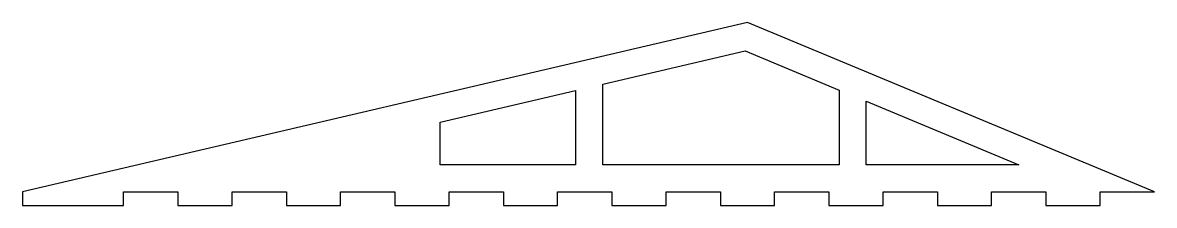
# Model space of a CAD drawing. Header units: millimetres. Extents: x -334 to 0, y -4 to 50.
import ezdxf

# ---------------------------------------------------------------- set-up
doc = ezdxf.new("R2010")
doc.units = ezdxf.units.MM

msp = doc.modelspace()

# ---------------------------------------------------------------- linework, layer by layer
at = {"linetype": 'Continuous', "flags": 128}
for points in [[(-304, 0), (-288, 0), (-288, -4), (-272, -4), (-272, 0), (-256, 0), (-256, -4), (-240, -4), (-240, 0), (-224, 0), (-224, -4), (-208, -4), (-208, 0), (-192, 0), (-192, -4), (-176, -4), (-176, 0), (-160, 0), (-160, -4), (-144, -4), (-144, 0), (-128, 0), (-128, -4), (-112, -4), (-112, 0), (-96, 0), (-96, -4), (-80, -4), (-80, 0), (-64, 0), (-64, -4), (-48, -4), (-48, 0), (-32, 0), (-32, -4), (-16, -4), (-16, 0), (0, 0), (-120, 50), (-333.79, 0), (-333.79, -4), (-304, -4)], [(-93, 30.08), (-93, 8), (-162.69, 8), (-162.69, 31.8), (-120.69, 41.62)], [(-170.69, 29.93), (-170.69, 8), (-210.69, 8), (-210.69, 20.57)], [(-40, 8), (-85, 8), (-85, 26.75)]]:
    msp.add_lwpolyline(points, close=True, dxfattribs=at)

doc.saveas('drawing.dxf')
